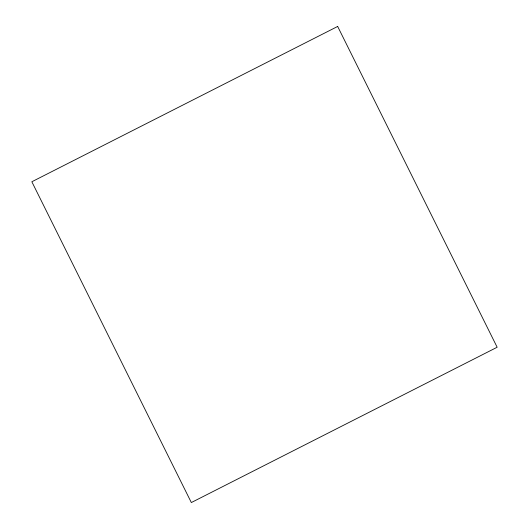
<?xml version="1.0" encoding="UTF-8"?>
<svg xmlns="http://www.w3.org/2000/svg" width="529" height="529" viewBox="0 0 529 529"><rect width="100%" height="100%" fill="white"/><g stroke="black" fill="none" stroke-linecap="round" stroke-linejoin="round"><path stroke-width="0.79" d="M337.667 26.45L31.846 181.758L191.333 502.55L497.154 347.242L337.667 26.45"/></g></svg>
